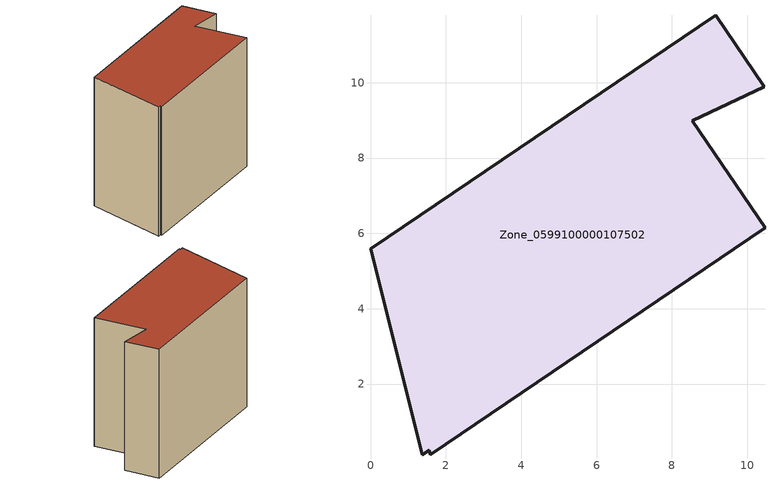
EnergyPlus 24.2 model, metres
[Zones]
Zone_0599100000107502
 floor ground (C_G): 10.47,6.15 1.58,0.13 1.56,0.24 1.37,0.12 0,5.59 9.16,11.79 10.45,9.89 8.54,8.99 z0
 wall outside (C_F): 9.16,11.79 0,5.59 1.37,0.12 1.56,0.24 1.58,0.13 10.47,6.15 8.54,8.99 10.45,9.89 9.16,11.79 z0:8.37
 roof outside (C_R): 1.58,0.13 10.47,6.15 8.54,8.99 10.45,9.89 9.16,11.79 0,5.59 1.37,0.12 1.56,0.24 z8.37
[BUILDING]
Pand.0599100000107502: North Axis=0; Terrain=City; Loads Convergence Tolerance Value=0.04; Temperature Convergence Tolerance Value=0.4; Solar Distribution=FullExterior; Maximum Number of Warmup Days=25; Minimum Number of Warmup Days=1
[Site:Location]
Rotterdam.The.Hague.AP_ZH_NLD Design_Conditions: Latitude=51.96; Longitude=4.45; Time Zone=1; Elevation=-4.5
[SITE:GROUNDTEMPERATURE:BUILDINGSURFACE]
18, 18, 18, 18, 18, 18, 18, 18, 18, 18, 18, 18
[MATERIAL] Thermal Absorptance=0.9; Solar Absorptance=0.7; Visible Absorptance=0.7
Name | Roughness | Thickness | Conductivity | Density | Specific Heat
G.TI.1992-2005 | MediumSmooth | 0.15 | 0.06 | 540 | 1210
F.TI.1992-2005 | Rough | 0.3 | 0.12 | 1920 | 840
R.TI.1992-2005 | MediumRough | 0.2 | 0.08 | 1500 | 1000
[CONSTRUCTION]
C_G: G.TI.1992-2005
C_F: F.TI.1992-2005
C_R: R.TI.1992-2005
[ZONE]
Zone_0599100000107502: Type=1; Multiplier=1; Ceiling Height=Autocalculate; Volume=Autocalculate; Floor Area=autocalculate; Part of Total Floor Area=Yes
[ZONEINFILTRATION:DESIGNFLOWRATE]
Infil_Zone_0599100000107502: Zone or ZoneList or Space or SpaceList=Zone_0599100000107502; Schedule=AlwaysOn; Design Flow Rate Calculation Method=Flow/Area; Flow Rate per Floor Area=0.0015; Constant Term Coefficient=1; Temperature Term Coefficient=0; Velocity Term Coefficient=0; Velocity Squared Term Coefficient=0
[HVACTEMPLATE:ZONE:IDEALLOADSAIRSYSTEM]
Zone_0599100000107502: Maximum Heating Supply Air Temperature=50; Minimum Cooling Supply Air Temperature=13; Maximum Heating Supply Air Humidity Ratio=0.0156; Minimum Cooling Supply Air Humidity Ratio=0.0077; Heating Limit=NoLimit; Cooling Limit=NoLimit; Dehumidification Control Type=ConstantSensibleHeatRatio; Cooling Sensible Heat Ratio=0.7; Dehumidification Setpoint=60; Humidification Control Type=None; Humidification Setpoint=30; Outdoor Air Method=None; Outdoor Air Flow Rate per Person=0.00944; Outdoor Air Flow Rate per Zone Floor Area=0; Outdoor Air Flow Rate per Zone=0; Demand Controlled Ventilation Type=None; Outdoor Air Economizer Type=NoEconomizer; Heat Recovery Type=None; Sensible Heat Recovery Effectiveness=0.7; Latent Heat Recovery Effectiveness=0.65
[ZONECONTROL:THERMOSTAT]
ThermostatControl_Zone_0599100000107502: Zone or ZoneList=Zone_0599100000107502; Control Type Schedule=DualSetpointControlType; Control 1=Thermostat_Zone_0599100000107502; Temperature Difference Between Cutout And Setpoint=0
[THERMOSTATSETPOINT:DUALSETPOINT]
Thermostat_Zone_0599100000107502: Heating Setpoint Temperature Schedule=HeatingSetpoint_Zone_0599100000107502; Cooling Setpoint Temperature Schedule=CoolingSetpoint_Zone_0599100000107502
[SCHEDULE:COMPACT]
HeatingSetpoint_Zone_0599100000107502: Through: 12/31, For: AllDays, Until: 24:00, 21
CoolingSetpoint_Zone_0599100000107502: Through: 12/31, For: AllDays, Until: 24:00, 24
DualSetpointControlType: Through: 12/31, For: AllDays, Until: 24:00, 4
AlwaysOn: Through: 12/31, For: AllDays, Until: 24:00, 1
